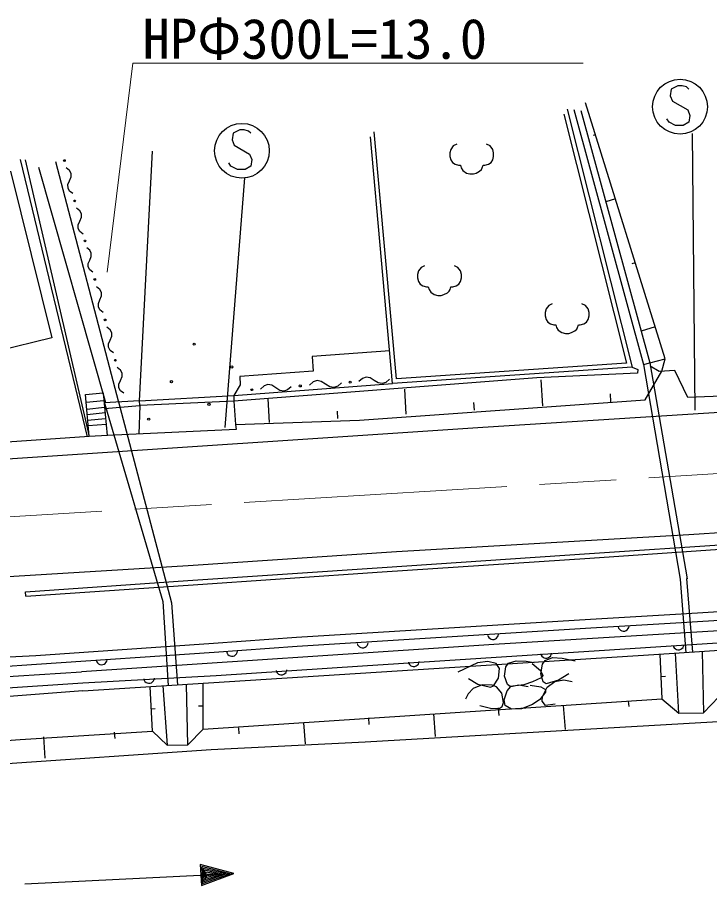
# Model space of a CAD drawing. Units: millimetres, scale not verified. Extents: x 40000 to 680000, y 20000 to 380000.
# Drawn here: x 375370 to 406954, y 268331 to 307938 of the extents above; entities that cross this region are included whole.
import ezdxf
from ezdxf.enums import TextEntityAlignment as Align

# ---------------------------------------------------------------- set-up
doc = ezdxf.new("R2010")
doc.units = ezdxf.units.MM
doc.header["$LTSCALE"] = 1000
doc.linetypes.add('CHAIN', pattern=[18.5, 12, -1.5, 3.5, -1.5])
for name, color, linetype, lineweight in [('M-BGD', 7, 'Continuous', 25), ('M-BGD-EXST', 7, 'Continuous', 25), ('M-BMK', 2, 'CHAIN', 13), ('M-STR-HTXT', 7, 'Continuous', 13), ('M-STR-STRC', 7, 'Continuous', 25)]:
    doc.layers.add(name, color=color, linetype=linetype, lineweight=lineweight)
doc.styles.add('ＭＳ ゴシック', font='')
doc.styles.get('ＭＳ ゴシック').set_extended_font_data('MS Gothic')

msp = doc.modelspace()

# ---------------------------------------------------------------- linework, layer by layer
at = {"layer": 'M-BGD'}
for p, q in [((404920, 292363), (401293, 304041)), ((400298, 303524), (403167, 292160)), ((400448, 303747), (403419, 291977)), ((400762, 303731), (403939, 292102)), ((401083, 303695), (404228, 292181)), ((392661, 291444), (391655, 302716)), ((392479, 291231), (391474, 302496)), ((401747, 302581), (401647, 302550)), ((380935, 290451), (381538, 301835)), ((395140, 301916), (395100, 301756)), ((395260, 302076), (395140, 301916)), ((395420, 302156), (395260, 302076)), ((396940, 302076), (396780, 302156)), ((397060, 301916), (396940, 302076)), ((397100, 301756), (397060, 301916)), ((375503, 301457), (378557, 288811)), ((375723, 301441), (378643, 288815)), ((395100, 301756), (395100, 301596)), ((395100, 301596), (395140, 301436)), ((395140, 301436), (395220, 301316)), ((396980, 301316), (397060, 301436)), ((397060, 301436), (397100, 301596)), ((397100, 301596), (397100, 301756)), ((379411, 290353), (376345, 301088)), ((377105, 301357), (379979, 290390)), ((377750, 300956), (377602, 301075)), ((395220, 301316), (395340, 301236)), ((395340, 301236), (395500, 301196)), ((395500, 301196), (395580, 301196)), ((395580, 301196), (395620, 301076)), ((395620, 301076), (395700, 300956)), ((396540, 300996), (396580, 301076)), ((396580, 301076), (396620, 301196)), ((396620, 301196), (396700, 301196)), ((396700, 301196), (396860, 301236)), ((396860, 301236), (396980, 301316)), ((375058, 300926), (376939, 293320)), ((377824, 300818), (377750, 300956)), ((377752, 300486), (377825, 300662)), ((377825, 300662), (377824, 300818)), ((395700, 300956), (395860, 300836)), ((395860, 300836), (396020, 300796)), ((396020, 300796), (396180, 300796)), ((396180, 300796), (396300, 300836)), ((396300, 300836), (396460, 300916)), ((396460, 300916), (396540, 300996)), ((377679, 300311), (377752, 300486)), ((377680, 300154), (377679, 300311)), ((377754, 300016), (377680, 300154)), ((377902, 299897), (377754, 300016)), ((402654, 299662), (402221, 299528)), ((378220, 299115), (378072, 299234)), ((378294, 298977), (378220, 299115)), ((378149, 298470), (378222, 298645)), ((378222, 298645), (378295, 298821)), ((378295, 298821), (378294, 298977)), ((378150, 298313), (378149, 298470)), ((378224, 298175), (378150, 298313)), ((378372, 298056), (378224, 298175)), ((378673, 297315), (378532, 297428)), ((378743, 297185), (378673, 297315)), ((378744, 297036), (378743, 297185)), ((378606, 296704), (378675, 296870)), ((378606, 296556), (378606, 296704)), ((378675, 296870), (378744, 297036)), ((403560, 296742), (403400, 296693)), ((378677, 296425), (378606, 296556)), ((378817, 296312), (378677, 296425)), ((393671, 296370), (393631, 296210)), ((393791, 296530), (393671, 296370)), ((393951, 296610), (393791, 296530)), ((395471, 296530), (395311, 296610)), ((395591, 296370), (395471, 296530)), ((395631, 296210), (395591, 296370)), ((393631, 296210), (393631, 296050)), ((393631, 296050), (393671, 295890)), ((393671, 295890), (393751, 295770)), ((395511, 295770), (395591, 295890)), ((395591, 295890), (395631, 296050)), ((395631, 296050), (395631, 296210)), ((379134, 295530), (378986, 295649)), ((379209, 295392), (379134, 295530)), ((393751, 295770), (393871, 295690)), ((393871, 295690), (394031, 295650)), ((394031, 295650), (394111, 295650)), ((394111, 295650), (394151, 295530)), ((394151, 295530), (394231, 295410)), ((395071, 295450), (395111, 295530)), ((395111, 295530), (395151, 295650)), ((395151, 295650), (395231, 295650)), ((395231, 295650), (395391, 295690)), ((395391, 295690), (395511, 295770)), ((379137, 295060), (379210, 295236)), ((379210, 295236), (379209, 295392)), ((394231, 295410), (394391, 295290)), ((394391, 295290), (394551, 295250)), ((394551, 295250), (394711, 295250)), ((394711, 295250), (394831, 295290)), ((394831, 295290), (394991, 295370)), ((394991, 295370), (395071, 295450)), ((379064, 294885), (379137, 295060)), ((379065, 294728), (379064, 294885)), ((379139, 294590), (379065, 294728)), ((399610, 294796), (399490, 294636)), ((399770, 294876), (399610, 294796)), ((401290, 294796), (401130, 294876)), ((401410, 294636), (401290, 294796)), ((379287, 294471), (379139, 294590)), ((399490, 294636), (399450, 294476)), ((399450, 294476), (399450, 294316)), ((399450, 294316), (399490, 294156)), ((401450, 294476), (401410, 294636)), ((401410, 294156), (401450, 294316)), ((401450, 294316), (401450, 294476)), ((399490, 294156), (399570, 294036)), ((399570, 294036), (399690, 293956)), ((399690, 293956), (399850, 293916)), ((399850, 293916), (399930, 293916)), ((399930, 293916), (399970, 293796)), ((400930, 293796), (400970, 293916)), ((400970, 293916), (401050, 293916)), ((401050, 293916), (401210, 293956)), ((401210, 293956), (401330, 294036)), ((401330, 294036), (401410, 294156)), ((379604, 293689), (379456, 293808)), ((379679, 293551), (379604, 293689)), ((379679, 293395), (379679, 293551)), ((399970, 293796), (400050, 293676)), ((400050, 293676), (400210, 293556)), ((400210, 293556), (400370, 293516)), ((400370, 293516), (400530, 293516)), ((400530, 293516), (400650, 293556)), ((400650, 293556), (400810, 293636)), ((400810, 293636), (400890, 293716)), ((400890, 293716), (400930, 293796)), ((404467, 293823), (403833, 293626)), ((376939, 293320), (373071, 292364)), ((379534, 293044), (379606, 293219)), ((379606, 293219), (379679, 293395)), ((379534, 292887), (379534, 293044)), ((379609, 292749), (379534, 292887)), ((379757, 292630), (379609, 292749)), ((392367, 292728), (388813, 292466)), ((388813, 292466), (388865, 291793)), ((404228, 292181), (404920, 292363)), ((404771, 291793), (404920, 292363)), ((380074, 291848), (379926, 291967)), ((403419, 291977), (392479, 291231)), ((403167, 292160), (392661, 291444)), ((440904, 292092), (396608, 289222)), ((403419, 291977), (403675, 291882)), ((403939, 292102), (404228, 292181)), ((403939, 292102), (405605, 282318)), ((404228, 292181), (405926, 282322)), ((404654, 291783), (404233, 292027)), ((380148, 291710), (380074, 291848)), ((380076, 291378), (380149, 291554)), ((380149, 291554), (380148, 291710)), ((388865, 291793), (385521, 291555)), ((385521, 291555), (385527, 291176)), ((391287, 291529), (391115, 291472)), ((391466, 291498), (391287, 291529)), ((403656, 291713), (399070, 291499)), ((403675, 291882), (403656, 291713)), ((404011, 290497), (404771, 291793)), ((405363, 291835), (404654, 291783)), ((405966, 290592), (405363, 291835)), ((380003, 291203), (380076, 291378)), ((380004, 291046), (380003, 291203)), ((385239, 290688), (392479, 291231)), ((385527, 291176), (385239, 290688)), ((399070, 291499), (385243, 290435)), ((386628, 291129), (386462, 290984)), ((386800, 291186), (386628, 291129)), ((386979, 291156), (386800, 291186)), ((387164, 291038), (386979, 291156)), ((388865, 291306), (388692, 291154)), ((389045, 291366), (388865, 291306)), ((389232, 291334), (389045, 291366)), ((389426, 291210), (389232, 291334)), ((389620, 291087), (389426, 291210)), ((389987, 291115), (389807, 291055)), ((390160, 291266), (389987, 291115)), ((391115, 291472), (390949, 291326)), ((391651, 291380), (391466, 291498)), ((391837, 291262), (391651, 291380)), ((392016, 291231), (391837, 291262)), ((392188, 291289), (392016, 291231)), ((392353, 291434), (392188, 291289)), ((399339, 290214), (399266, 291409)), ((378472, 290732), (379280, 290808)), ((378643, 288815), (378472, 290732)), ((379280, 290808), (379467, 288859)), ((380078, 290908), (380004, 291046)), ((380226, 290789), (380078, 290908)), ((387350, 290919), (387164, 291038)), ((387529, 290889), (387350, 290919)), ((387701, 290946), (387529, 290889)), ((387866, 291091), (387701, 290946)), ((389807, 291055), (389620, 291087)), ((393109, 289835), (393040, 290976)), ((402453, 290403), (402431, 290769)), ((416796, 291083), (405966, 290592)), ((379315, 290444), (378504, 290372)), ((379315, 290444), (382007, 281298)), ((380935, 290451), (379324, 290348)), ((379963, 290460), (382404, 281237)), ((380935, 290451), (385239, 290688)), ((380954, 290229), (380935, 290451)), ((385243, 290435), (380954, 290229)), ((385239, 290688), (385243, 290435)), ((385243, 290435), (385322, 289362)), ((386879, 289457), (386813, 290544)), ((390982, 289571), (404011, 290497)), ((396224, 290025), (396202, 290375)), ((379344, 290140), (378532, 290058)), ((379348, 290093), (380954, 290229)), ((380954, 290229), (380909, 288928)), ((389994, 289646), (389974, 289980)), ((379368, 289894), (378554, 289813)), ((379393, 289629), (378577, 289547)), ((385322, 289362), (390982, 289571)), ((396608, 289222), (370462, 287490)), ((379418, 289364), (378599, 289301)), ((385348, 289135), (379483, 288859)), ((385322, 289362), (385348, 289135)), ((378643, 288815), (372523, 288407)), ((379483, 288859), (378643, 288815)), ((405999, 284354), (424601, 285529)), ((392669, 283568), (405999, 284354)), ((383159, 282931), (392669, 283568)), ((361916, 281655), (383159, 282931)), ((405605, 282318), (405871, 278956)), ((405904, 282341), (406170, 278980)), ((382007, 281298), (382255, 277460)), ((382404, 281237), (382681, 277487)), ((432422, 281500), (397113, 279329)), ((404404, 278876), (444799, 281436)), ((405653, 280732), (411803, 281113)), ((388107, 279658), (401512, 280490)), ((401512, 280490), (405653, 280732)), ((405677, 280333), (411829, 280714)), ((388134, 279259), (401536, 280091)), ((401536, 280091), (405677, 280333)), ((402778, 280137), (402801, 280078)), ((402801, 280078), (402835, 280030)), ((402835, 280030), (402888, 279984)), ((403187, 280003), (403234, 280056)), ((403234, 280056), (403261, 280108)), ((403261, 280108), (403277, 280169)), ((384323, 279384), (388107, 279658)), ((396824, 279754), (396848, 279695)), ((396848, 279695), (396881, 279647)), ((396881, 279647), (396935, 279601)), ((397234, 279620), (397281, 279673)), ((397281, 279673), (397307, 279725)), ((397307, 279725), (397323, 279786)), ((402888, 279984), (402940, 279957)), ((402940, 279957), (403001, 279941)), ((403001, 279941), (403081, 279946)), ((403081, 279946), (403139, 279970)), ((403139, 279970), (403187, 280003)), ((376215, 278829), (384323, 279384)), ((397113, 279329), (378296, 278082)), ((384351, 278985), (388134, 279259)), ((390871, 279371), (390895, 279312)), ((390895, 279312), (390928, 279264)), ((390928, 279264), (390981, 279218)), ((391111, 278365), (407786, 279431)), ((391233, 279204), (391281, 279237)), ((391281, 279237), (391327, 279290)), ((391327, 279290), (391354, 279342)), ((391354, 279342), (391370, 279403)), ((396935, 279601), (396986, 279574)), ((396986, 279574), (397048, 279558)), ((397048, 279558), (397127, 279563)), ((397127, 279563), (397186, 279587)), ((397186, 279587), (397234, 279620)), ((405283, 279281), (405307, 279222)), ((405739, 279199), (405766, 279251)), ((405766, 279251), (405782, 279312)), ((376238, 278430), (384351, 278985)), ((378360, 277211), (404404, 278876)), ((384918, 278988), (384942, 278929)), ((384942, 278929), (384975, 278881)), ((384975, 278881), (385028, 278835)), ((385280, 278821), (385328, 278854)), ((385328, 278854), (385374, 278907)), ((385374, 278907), (385401, 278959)), ((385401, 278959), (385417, 279020)), ((390981, 279218), (391033, 279191)), ((391033, 279191), (391094, 279175)), ((391094, 279175), (391174, 279180)), ((391174, 279180), (391233, 279204)), ((399245, 278900), (399269, 278841)), ((399269, 278841), (399302, 278793)), ((399701, 278818), (399728, 278870)), ((399728, 278870), (399744, 278931)), ((404674, 278893), (404769, 276845)), ((405307, 279222), (405340, 279174)), ((405340, 279174), (405393, 279127)), ((405393, 279127), (405445, 279101)), ((405548, 276205), (405397, 278939)), ((405445, 279101), (405506, 279084)), ((405506, 279084), (405586, 279089)), ((405586, 279089), (405644, 279113)), ((405644, 279113), (405692, 279146)), ((405692, 279146), (405739, 279199)), ((406620, 279016), (406674, 276221)), ((374996, 278775), (376215, 278829)), ((378965, 278605), (378989, 278546)), ((378989, 278546), (379022, 278499)), ((379022, 278499), (379075, 278452)), ((379075, 278452), (379127, 278425)), ((379326, 278438), (379374, 278471)), ((379374, 278471), (379421, 278524)), ((379421, 278524), (379448, 278576)), ((379448, 278576), (379464, 278637)), ((385028, 278835), (385080, 278808)), ((385080, 278808), (385141, 278792)), ((385141, 278792), (385221, 278797)), ((385221, 278797), (385280, 278821)), ((393207, 278519), (393231, 278460)), ((393231, 278460), (393264, 278412)), ((393664, 278437), (393690, 278489)), ((393690, 278489), (393706, 278550)), ((399302, 278793), (399355, 278746)), ((399355, 278746), (399407, 278720)), ((399407, 278720), (399468, 278703)), ((399468, 278703), (399548, 278708)), ((399548, 278708), (399607, 278732)), ((399607, 278732), (399655, 278765)), ((399655, 278765), (399701, 278818)), ((356110, 276661), (378296, 278082)), ((361453, 277505), (376238, 278430)), ((379127, 278425), (379188, 278409)), ((379188, 278409), (379268, 278414)), ((379268, 278414), (379326, 278438)), ((384433, 277919), (391111, 278365)), ((387170, 278138), (387193, 278079)), ((387193, 278079), (387227, 278031)), ((387579, 278003), (387626, 278056)), ((387626, 278056), (387653, 278108)), ((387653, 278108), (387669, 278169)), ((393264, 278412), (393317, 278365)), ((393317, 278365), (393369, 278338)), ((393369, 278338), (393430, 278322)), ((393430, 278322), (393510, 278327)), ((393510, 278327), (393569, 278351)), ((393569, 278351), (393617, 278384)), ((393617, 278384), (393664, 278437)), ((378352, 277581), (384433, 277919)), ((381132, 277757), (381156, 277698)), ((381156, 277698), (381189, 277650)), ((381189, 277650), (381242, 277603)), ((381541, 277622), (381588, 277675)), ((381588, 277675), (381615, 277727)), ((381615, 277727), (381631, 277788)), ((387227, 278031), (387280, 277984)), ((387280, 277984), (387331, 277957)), ((387331, 277957), (387393, 277941)), ((387393, 277941), (387472, 277946)), ((387472, 277946), (387531, 277970)), ((387531, 277970), (387579, 278003)), ((404721, 277869), (404941, 277879)), ((359398, 276291), (378363, 277582)), ((381242, 277603), (381294, 277576)), ((381294, 277576), (381355, 277560)), ((381355, 277560), (381435, 277565)), ((381541, 275382), (381430, 277407)), ((381435, 277565), (381493, 277589)), ((381493, 277589), (381541, 277622)), ((382010, 277444), (382202, 274740)), ((383149, 274754), (383087, 277513)), ((383850, 275475), (383852, 277562)), ((378360, 277211), (374799, 276951)), ((406674, 276221), (407374, 276943)), ((383851, 276518), (383628, 276519)), ((383850, 275475), (404769, 276845)), ((423998, 276770), (391235, 274871)), ((400278, 276551), (400362, 275452)), ((403242, 276745), (403260, 276507)), ((404769, 276845), (405548, 276205)), ((381485, 276395), (381664, 276404)), ((394349, 276163), (394428, 275128)), ((397307, 276437), (397334, 276093)), ((405548, 276205), (406674, 276221)), ((388422, 275756), (388495, 274804)), ((391384, 275983), (391407, 275678)), ((375503, 274998), (381541, 275382)), ((379791, 275330), (379811, 275039)), ((381541, 275382), (382202, 274740)), ((383149, 274754), (383850, 275475)), ((385460, 275529), (385480, 275263)), ((364528, 274246), (375503, 274998)), ((376562, 275112), (376628, 274144)), ((384217, 274527), (364918, 273200)), ((382202, 274740), (383149, 274754)), ((391235, 274871), (384217, 274527)), ((385239, 268884), (383717, 269290)), ((383717, 269290), (383765, 268331)), ((385059, 268876), (383782, 269203)), ((383782, 269203), (383820, 268424)), ((384880, 268867), (383846, 269116)), ((383846, 269116), (383876, 268517)), ((384700, 268858), (383911, 269029)), ((383911, 269029), (383931, 268610)), ((384520, 268849), (383975, 268942)), ((383975, 268942), (383987, 268703)), ((375717, 268416), (385239, 268884)), ((383765, 268331), (385239, 268884)), ((383820, 268424), (385059, 268876)), ((383876, 268517), (384880, 268867)), ((383931, 268610), (384700, 268858)), ((383987, 268703), (384520, 268849)), ((384280, 268837), (384039, 268855)), ((384039, 268855), (384042, 268795)), ((384042, 268795), (384280, 268837))]:
    msp.add_line(p, q, dxfattribs=at)
for points in [[(395954, 277776), (396382, 277516), (396950, 277378), (397092, 277448), (397315, 277800), (397359, 278231), (397214, 278465), (396841, 278560), (396370, 278494), (395458, 278064)], [(398850, 278458), (399234, 278149), (399350, 277924), (399270, 277811), (398871, 277623), (398472, 277489), (397859, 277422), (397731, 277506), (397594, 277882), (397653, 278309), (397783, 278478), (398131, 278593), (398587, 278568), (398947, 278509)], [(400531, 277990), (400064, 277711), (399495, 277543), (399354, 277628), (399250, 277999), (399326, 278432), (399453, 278607), (399785, 278736), (400222, 278714), (400817, 278585)], [(399911, 276602), (399469, 276548), (399308, 276748), (399329, 276966), (399538, 277379), (399888, 277637), (400298, 277723), (400683, 277648)], [(396464, 276552), (396961, 276419), (397356, 276412), (397483, 276495), (397553, 276687), (397475, 277117), (397228, 277396), (397027, 277480), (396576, 277490), (396164, 277322), (395939, 277076), (395820, 276838)], [(398766, 277472), (399245, 277407), (399458, 277285), (399462, 277155), (399214, 276826), (398877, 276587), (398377, 276396), (397921, 276376), (397626, 276555), (397573, 276807), (397710, 277224), (397880, 277410), (398252, 277496), (398668, 277421)]]:
    msp.add_lwpolyline(points, dxfattribs=at)
for centre, radius in [((377517, 301407), 38), ((377987, 299566), 38), ((378452, 297742), 36), ((378902, 295981), 38), ((379372, 294140), 38), ((383437, 293031), 50), ((379841, 292299), 38), ((385147, 291993), 50), ((382399, 291321), 50), ((388279, 291123), 46), ((390555, 291296), 44), ((386068, 290954), 44), ((384109, 290283), 50), ((381362, 289611), 50)]:
    msp.add_circle(centre, radius, dxfattribs=at)
at = {"layer": 'M-BGD-EXST'}
for p, q in [((405202, 304663), (405152, 304363)), ((405502, 304813), (405202, 304663)), ((405702, 304813), (405502, 304813)), ((405902, 304763), (405702, 304813)), ((406002, 304663), (405902, 304763)), ((405152, 304363), (405252, 304113)), ((405252, 304113), (405952, 303713)), ((405952, 303713), (406052, 303463)), ((406052, 303463), (406002, 303163)), ((405102, 303163), (405002, 303313)), ((405402, 303013), (405102, 303163)), ((405752, 303013), (405402, 303013)), ((406002, 303163), (405752, 303013)), ((385215, 302653), (385165, 302353)), ((385515, 302803), (385215, 302653)), ((385715, 302803), (385515, 302803)), ((385915, 302753), (385715, 302803)), ((386015, 302653), (385915, 302753)), ((406161, 302634), (406272, 290017)), ((385165, 302353), (385265, 302103)), ((385265, 302103), (385965, 301703)), ((385965, 301703), (386065, 301453)), ((386065, 301453), (386015, 301153)), ((385115, 301153), (385015, 301303)), ((385415, 301003), (385115, 301153)), ((386015, 301153), (385765, 301003)), ((385726, 300624), (384833, 289235)), ((385765, 301003), (385415, 301003))]:
    msp.add_line(p, q, dxfattribs=at)
for centre in [(405602, 303863), (385615, 301853)]:
    msp.add_circle(centre, 1250, dxfattribs=at)
at = {"layer": 'M-BMK'}
msp.add_line((348786, 283553), (512339, 293541), dxfattribs=at)
at = {"layer": 'M-STR-HTXT'}
for p, q in [((380643, 305849), (379469, 296314)), ((401178, 305849), (380643, 305849))]:
    msp.add_line(p, q, dxfattribs=at)
at = {"layer": 'M-STR-STRC'}
for p, q in [((401477, 283476), (413480, 284288)), ((401491, 283276), (413493, 284089)), ((392006, 282846), (401477, 283476)), ((392020, 282646), (401491, 283276)), ((383142, 282243), (392006, 282846)), ((383155, 282043), (392020, 282646)), ((375739, 281734), (383142, 282243)), ((375753, 281534), (383155, 282043)), ((375753, 281534), (375739, 281734))]:
    msp.add_line(p, q, dxfattribs=at)

# ---------------------------------------------------------------- texts
at = {"layer": 'M-STR-HTXT', "style": 'ＭＳ ゴシック'}
msp.add_text('HPΦ300L=13.0', height=1833, dxfattribs=at).set_placement((381083, 305498), align=Align.BOTTOM_LEFT)

doc.saveas('drawing.dxf')
